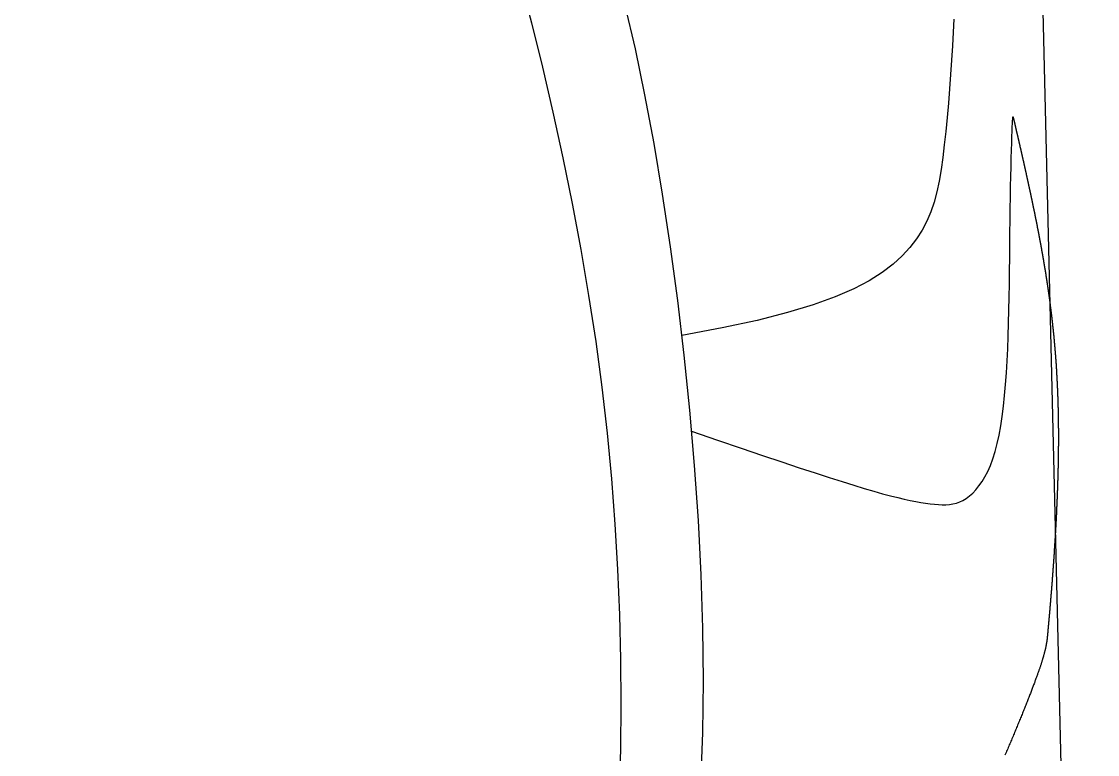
# Model space of a CAD drawing. Header units: feet. Extents: x 0 to 841, y 0 to 594.
# Drawn here: x 646.121 to 646.745, y 136.106 to 136.531 of the extents above; entities that cross this region are included whole.
import ezdxf

# ---------------------------------------------------------------- set-up
doc = ezdxf.new("R2010")
doc.units = ezdxf.units.FT
doc.header["$MEASUREMENT"] = 0
doc.layers.add('LOGO', color=7, linetype='Continuous')

# ---------------------------------------------------------------- blocks, each defined once
blk = doc.blocks.new('YOTA')
h = blk.add_hatch(color=1)
edge = h.paths.add_edge_path()
edge.add_arc((302.8865, 246.9749), 39.995, 0, 360)
edge = h.paths.add_edge_path(flags=16)
edge.add_arc((302.8865, 246.9749), 39.7003, 0, 360)
at = {"color": 2}
blk.add_line((292.6791, 262.9367), (292.7986, 257.9023), dxfattribs=at)
for points in [[(291.7644, 260.8623), (291.7855, 260.7813), (291.8058, 260.6991), (291.8252, 260.616), (291.8436, 260.5321), (291.8608, 260.4477), (291.8767, 260.3629), (291.8912, 260.2779), (291.9042, 260.1929), (291.9155, 260.1081), (291.9252, 260.0235), (291.9332, 259.9392), (291.9397, 259.8551), (291.9447, 259.7714), (291.9482, 259.6881), (291.9502, 259.6052), (291.9508, 259.5227), (291.95, 259.4407), (291.9478, 259.3593)], [(292.0983, 259.3744), (292.102, 259.47), (292.1032, 259.5661), (292.1022, 259.6632), (292.099, 259.7617), (292.0938, 259.8621), (292.0868, 259.9637), (292.078, 260.0658), (292.0676, 260.1676), (292.0557, 260.2685), (292.0424, 260.3677), (292.0278, 260.4646), (292.012, 260.5582), (291.9952, 260.648), (291.9774, 260.7333), (291.9587, 260.8134)], [(292.5657, 260.7882), (292.5644, 260.7638), (292.563, 260.7385), (292.5613, 260.7125), (292.5595, 260.686), (292.5576, 260.6593), (292.5554, 260.6327), (292.5531, 260.6065), (292.5506, 260.5808), (292.5479, 260.5561), (292.545, 260.5324), (292.5419, 260.5101), (292.5383, 260.4891), (292.5341, 260.4692), (292.5291, 260.4503), (292.5231, 260.4323), (292.5158, 260.4151), (292.5071, 260.3984), (292.4967, 260.3823), (292.4844, 260.3665), (292.47, 260.3509), (292.4532, 260.3355), (292.4333, 260.3202), (292.4094, 260.305), (292.3808, 260.29), (292.3466, 260.2751), (292.306, 260.2605), (292.2582, 260.246), (292.2024, 260.2318), (292.1377, 260.2178), (292.0633, 260.2041)], [(292.0813, 260.0273), (292.1291, 260.0108), (292.1726, 259.9959), (292.2121, 259.9825), (292.2478, 259.9704), (292.2801, 259.9596), (292.3092, 259.95), (292.3355, 259.9414), (292.3592, 259.9339), (292.3806, 259.9272), (292.4, 259.9214), (292.4176, 259.9162), (292.4337, 259.9117), (292.4484, 259.9078), (292.4618, 259.9045), (292.4739, 259.9016), (292.4851, 259.8992), (292.4953, 259.8972), (292.5047, 259.8955), (292.5134, 259.8942), (292.5216, 259.8931), (292.5295, 259.8922), (292.5369, 259.8915), (292.544, 259.8912), (292.5509, 259.8913), (292.5575, 259.8918), (292.5639, 259.8928), (292.5701, 259.8944), (292.5763, 259.8966), (292.5823, 259.8994), (292.5883, 259.9031), (292.5943, 259.9075), (292.6003, 259.9127), (292.6062, 259.9188), (292.6119, 259.9259), (292.6175, 259.9339), (292.6229, 259.9429), (292.6281, 259.9529), (292.6329, 259.964), (292.6375, 259.9762), (292.6417, 259.9896), (292.6455, 260.0042), (292.6489, 260.0199), (292.652, 260.0367), (292.6547, 260.0545), (292.6571, 260.0733), (292.6592, 260.093), (292.661, 260.1135), (292.6626, 260.1348), (292.6639, 260.1568), (292.665, 260.1794), (292.6659, 260.2027), (292.6666, 260.2264), (292.6672, 260.2505), (292.6677, 260.2747), (292.668, 260.299), (292.6683, 260.3232), (292.6686, 260.3472), (292.6688, 260.3708), (292.669, 260.3939), (292.6692, 260.4164), (292.6695, 260.4382), (292.6699, 260.459), (292.6703, 260.4789), (292.6706, 260.4977), (292.6711, 260.5152), (292.6715, 260.5314), (292.6719, 260.5462), (292.6723, 260.5595), (292.6727, 260.5711), (292.673, 260.5809), (292.6733, 260.5889), (292.6736, 260.5952), (292.6739, 260.6), (292.6741, 260.6035), (292.6742, 260.6058), (292.6744, 260.6072), (292.6746, 260.6078), (292.6747, 260.6079), (292.6748, 260.6076), (292.6749, 260.6072), (292.6751, 260.6067), (292.6752, 260.6061), (292.6753, 260.6056), (292.6754, 260.6051), (292.6755, 260.6046), (292.6757, 260.6041), (292.6758, 260.6036), (292.6759, 260.6031), (292.676, 260.6026), (292.6761, 260.6021), (292.6763, 260.6016), (292.6764, 260.6011), (292.6765, 260.6006), (292.6766, 260.6), (292.6767, 260.5995), (292.6768, 260.599), (292.677, 260.5985), (292.6771, 260.598), (292.6772, 260.5975), (292.6773, 260.597), (292.6774, 260.5965), (292.6776, 260.596), (292.6777, 260.5955), (292.6778, 260.595), (292.6779, 260.5945), (292.678, 260.594), (292.6781, 260.5935), (292.6783, 260.593), (292.6784, 260.5925), (292.6785, 260.592), (292.6786, 260.5915), (292.6787, 260.591), (292.6789, 260.5904), (292.679, 260.5899), (292.6791, 260.5894), (292.6792, 260.5889), (292.6793, 260.5884), (292.6794, 260.5879), (292.6796, 260.5874), (292.6797, 260.5869), (292.6798, 260.5864), (292.6799, 260.5859), (292.68, 260.5854), (292.6801, 260.5849), (292.6803, 260.5844), (292.6804, 260.5839), (292.6805, 260.5834), (292.6806, 260.5829), (292.6807, 260.5824), (292.6808, 260.5819), (292.6809, 260.5814), (292.6811, 260.5809), (292.6812, 260.5804), (292.6813, 260.5799), (292.6814, 260.5794), (292.6815, 260.5789), (292.6816, 260.5784), (292.6818, 260.5779), (292.6819, 260.5774), (292.682, 260.5769), (292.6821, 260.5765), (292.6822, 260.576), (292.6823, 260.5755), (292.6824, 260.575), (292.6826, 260.5745), (292.6827, 260.574), (292.6828, 260.5735), (292.6829, 260.573), (292.683, 260.5725), (292.6831, 260.572), (292.6833, 260.5715), (292.6834, 260.571), (292.6835, 260.5705), (292.6836, 260.57), (292.6837, 260.5695), (292.6838, 260.569), (292.6839, 260.5685), (292.684, 260.568), (292.6842, 260.5675), (292.6843, 260.5671), (292.6844, 260.5666), (292.6845, 260.5661), (292.6846, 260.5656), (292.6847, 260.5651), (292.6848, 260.5646), (292.685, 260.5641), (292.6851, 260.5636), (292.6852, 260.5631), (292.6853, 260.5626), (292.6854, 260.5621), (292.6855, 260.5616), (292.6856, 260.5612), (292.6857, 260.5607), (292.6859, 260.5602), (292.686, 260.5597), (292.6861, 260.5592), (292.6862, 260.5587), (292.6863, 260.5582), (292.6864, 260.5577), (292.6865, 260.5572), (292.6866, 260.5568), (292.6868, 260.5563), (292.6869, 260.5558), (292.687, 260.5553), (292.6871, 260.5548), (292.6872, 260.5543), (292.6873, 260.5538), (292.6874, 260.5533), (292.6875, 260.5529), (292.6876, 260.5524), (292.6878, 260.5519), (292.6879, 260.5514), (292.688, 260.5509), (292.6881, 260.5504), (292.6882, 260.5499), (292.6883, 260.5495), (292.6884, 260.549), (292.6885, 260.5485), (292.6886, 260.548), (292.6888, 260.5475), (292.6889, 260.547), (292.689, 260.5465), (292.6891, 260.5461), (292.6892, 260.5456), (292.6893, 260.5451), (292.6894, 260.5446), (292.6895, 260.5441), (292.6896, 260.5436), (292.6897, 260.5432), (292.6899, 260.5427), (292.69, 260.5422), (292.6901, 260.5417), (292.6902, 260.5412), (292.6903, 260.5408), (292.6904, 260.5403), (292.6905, 260.5398), (292.6906, 260.5393), (292.6907, 260.5388), (292.6908, 260.5384), (292.691, 260.5379), (292.6911, 260.5374), (292.6912, 260.5369), (292.6913, 260.5364), (292.6914, 260.536), (292.6915, 260.5355), (292.6916, 260.535), (292.6917, 260.5345), (292.6918, 260.534), (292.6919, 260.5336), (292.692, 260.5331), (292.6921, 260.5326), (292.6923, 260.5321), (292.6924, 260.5317), (292.6925, 260.5312), (292.6926, 260.5307), (292.6927, 260.5302), (292.6928, 260.5297), (292.6929, 260.5293), (292.693, 260.5288), (292.6931, 260.5283), (292.6932, 260.5278), (292.6933, 260.5274), (292.6934, 260.5269), (292.6935, 260.5264), (292.6936, 260.5259), (292.6938, 260.5255), (292.6939, 260.525), (292.694, 260.5245), (292.6941, 260.524), (292.6942, 260.5236), (292.6943, 260.5231), (292.6944, 260.5226), (292.6945, 260.5221), (292.6946, 260.5217), (292.6947, 260.5212), (292.6948, 260.5207), (292.6949, 260.5203), (292.695, 260.5198), (292.6951, 260.5193), (292.6952, 260.5188), (292.6953, 260.5184), (292.6955, 260.5179), (292.6956, 260.5174), (292.6957, 260.5169), (292.6958, 260.5165), (292.6959, 260.516), (292.696, 260.5155), (292.6961, 260.5151), (292.6962, 260.5146), (292.6963, 260.5141), (292.6964, 260.5137), (292.6965, 260.5132), (292.6966, 260.5127), (292.6967, 260.5122), (292.6968, 260.5118), (292.6969, 260.5113), (292.697, 260.5108), (292.6971, 260.5104), (292.6972, 260.5099), (292.6973, 260.5094), (292.6974, 260.509), (292.6975, 260.5085), (292.6977, 260.508), (292.6978, 260.5076), (292.6979, 260.5071), (292.698, 260.5066), (292.6981, 260.5062), (292.6982, 260.5057), (292.6983, 260.5052), (292.6984, 260.5048), (292.6985, 260.5043), (292.6986, 260.5038), (292.6987, 260.5034), (292.6988, 260.5029), (292.6989, 260.5024), (292.699, 260.502), (292.6991, 260.5015), (292.6992, 260.501), (292.6993, 260.5006), (292.6994, 260.5001), (292.6995, 260.4996), (292.6996, 260.4992), (292.6997, 260.4987), (292.6998, 260.4982), (292.6999, 260.4978), (292.7, 260.4973), (292.7001, 260.4968), (292.7002, 260.4964), (292.7003, 260.4959), (292.7004, 260.4955), (292.7005, 260.495), (292.7006, 260.4945), (292.7007, 260.4941), (292.7008, 260.4936), (292.7009, 260.4931), (292.701, 260.4927), (292.7011, 260.4922), (292.7012, 260.4918), (292.7013, 260.4913), (292.7014, 260.4908), (292.7015, 260.4904), (292.7016, 260.4899), (292.7017, 260.4895), (292.7018, 260.489), (292.7019, 260.4885), (292.702, 260.4881), (292.7021, 260.4876), (292.7022, 260.4872), (292.7023, 260.4867), (292.7024, 260.4862), (292.7025, 260.4858), (292.7026, 260.4853), (292.7027, 260.4849), (292.7028, 260.4844), (292.7029, 260.4839), (292.703, 260.4835), (292.7031, 260.483), (292.7032, 260.4826), (292.7033, 260.4821), (292.7034, 260.4816), (292.7035, 260.4812), (292.7036, 260.4807), (292.7037, 260.4803), (292.7038, 260.4798), (292.7039, 260.4794), (292.704, 260.4789), (292.7041, 260.4784), (292.7042, 260.478), (292.7043, 260.4775), (292.7044, 260.4771), (292.7045, 260.4766), (292.7046, 260.4762), (292.7047, 260.4757), (292.7048, 260.4753), (292.7049, 260.4748), (292.705, 260.4743), (292.7051, 260.4739), (292.7052, 260.4734), (292.7053, 260.473), (292.7054, 260.4725), (292.7055, 260.4721), (292.7056, 260.4716), (292.7057, 260.4712), (292.7058, 260.4707), (292.7059, 260.4703), (292.706, 260.4698), (292.7061, 260.4693), (292.7062, 260.4689), (292.7063, 260.4684), (292.7064, 260.468), (292.7065, 260.4675), (292.7066, 260.4671), (292.7067, 260.4666), (292.7068, 260.4662), (292.7069, 260.4657), (292.707, 260.4653), (292.7071, 260.4648), (292.7072, 260.4644), (292.7073, 260.4639), (292.7074, 260.4635), (292.7074, 260.463), (292.7075, 260.4626), (292.7076, 260.4621), (292.7077, 260.4617), (292.7078, 260.4612), (292.7079, 260.4608), (292.708, 260.4603), (292.7081, 260.4599), (292.7082, 260.4594), (292.7083, 260.459), (292.7084, 260.4585), (292.7085, 260.4581), (292.7086, 260.4576), (292.7087, 260.4572), (292.7088, 260.4567), (292.7089, 260.4563), (292.709, 260.4558), (292.7091, 260.4554), (292.7092, 260.4549), (292.7093, 260.4545), (292.7094, 260.454), (292.7094, 260.4536), (292.7095, 260.4531), (292.7096, 260.4527), (292.7097, 260.4522), (292.7098, 260.4518), (292.7099, 260.4513), (292.71, 260.4509), (292.7101, 260.4504), (292.7102, 260.45), (292.7103, 260.4495), (292.7104, 260.4491), (292.7105, 260.4486), (292.7106, 260.4482), (292.7107, 260.4478), (292.7108, 260.4473), (292.7109, 260.4469), (292.7109, 260.4464), (292.711, 260.446), (292.7111, 260.4455), (292.7112, 260.4451), (292.7113, 260.4446), (292.7114, 260.4442), (292.7115, 260.4437), (292.7116, 260.4433), (292.7117, 260.4429), (292.7118, 260.4424), (292.7119, 260.442), (292.712, 260.4415), (292.7121, 260.4411), (292.7121, 260.4406), (292.7122, 260.4402), (292.7123, 260.4397), (292.7124, 260.4393), (292.7125, 260.4389), (292.7126, 260.4384), (292.7127, 260.438), (292.7128, 260.4375), (292.7129, 260.4371), (292.713, 260.4366), (292.7131, 260.4362), (292.7131, 260.4358), (292.7132, 260.4353), (292.7133, 260.4349), (292.7134, 260.4344), (292.7135, 260.434), (292.7136, 260.4335), (292.7137, 260.4331), (292.7138, 260.4327), (292.7139, 260.4322), (292.714, 260.4318), (292.7141, 260.4313), (292.7141, 260.4309), (292.7142, 260.4305), (292.7143, 260.43), (292.7144, 260.4296), (292.7145, 260.4291), (292.7146, 260.4287), (292.7147, 260.4282), (292.7148, 260.4278), (292.7149, 260.4274), (292.715, 260.4269), (292.715, 260.4265), (292.7151, 260.426), (292.7152, 260.4256), (292.7153, 260.4252), (292.7154, 260.4247), (292.7155, 260.4243), (292.7156, 260.4239), (292.7157, 260.4234), (292.7158, 260.423), (292.7158, 260.4225), (292.7159, 260.4221), (292.716, 260.4217), (292.7161, 260.4212), (292.7162, 260.4208), (292.7163, 260.4203), (292.7164, 260.4199), (292.7165, 260.4195), (292.7165, 260.419), (292.7166, 260.4186), (292.7167, 260.4182), (292.7168, 260.4177), (292.7169, 260.4173), (292.717, 260.4168), (292.7171, 260.4164), (292.7172, 260.416), (292.7172, 260.4155), (292.7173, 260.4151), (292.7174, 260.4147), (292.7175, 260.4142), (292.7176, 260.4138), (292.7177, 260.4133), (292.7178, 260.4129), (292.7179, 260.4125), (292.7179, 260.412), (292.718, 260.4116), (292.7181, 260.4112), (292.7182, 260.4107), (292.7183, 260.4103), (292.7184, 260.4099), (292.7185, 260.4094), (292.7185, 260.409), (292.7186, 260.4086), (292.7187, 260.4081), (292.7188, 260.4077), (292.7189, 260.4072), (292.719, 260.4068), (292.7191, 260.4064), (292.7191, 260.4059), (292.7192, 260.4055), (292.7193, 260.4051), (292.7194, 260.4046), (292.7195, 260.4042), (292.7196, 260.4038), (292.7196, 260.4033), (292.7197, 260.4029), (292.7198, 260.4025), (292.7199, 260.402), (292.72, 260.4016), (292.7201, 260.4012), (292.7202, 260.4007), (292.7202, 260.4003), (292.7203, 260.3999), (292.7204, 260.3994), (292.7205, 260.399), (292.7206, 260.3986), (292.7207, 260.3981), (292.7207, 260.3977), (292.7208, 260.3973), (292.7209, 260.3968), (292.721, 260.3964), (292.7211, 260.396), (292.7212, 260.3955), (292.7212, 260.3951), (292.7213, 260.3947), (292.7214, 260.3943), (292.7215, 260.3938), (292.7216, 260.3934), (292.7217, 260.393), (292.7217, 260.3925), (292.7218, 260.3921), (292.7219, 260.3917), (292.722, 260.3912), (292.7221, 260.3908), (292.7221, 260.3904), (292.7222, 260.3899), (292.7223, 260.3895), (292.7224, 260.3891), (292.7225, 260.3887), (292.7226, 260.3882), (292.7226, 260.3878), (292.7227, 260.3874), (292.7228, 260.3869), (292.7229, 260.3865), (292.723, 260.3861), (292.723, 260.3856), (292.7231, 260.3852), (292.7232, 260.3848), (292.7233, 260.3844), (292.7234, 260.3839), (292.7235, 260.3835), (292.7235, 260.3831), (292.7236, 260.3826), (292.7237, 260.3822), (292.7238, 260.3818), (292.7239, 260.3814), (292.7239, 260.3809), (292.724, 260.3805), (292.7241, 260.3801), (292.7242, 260.3796), (292.7243, 260.3792), (292.7243, 260.3788), (292.7244, 260.3784), (292.7245, 260.3779), (292.7246, 260.3775), (292.7247, 260.3771), (292.7247, 260.3766), (292.7248, 260.3762), (292.7249, 260.3758), (292.725, 260.3754), (292.725, 260.3749), (292.7251, 260.3745), (292.7252, 260.3741), (292.7253, 260.3736), (292.7254, 260.3732), (292.7254, 260.3728), (292.7255, 260.3724), (292.7256, 260.3719), (292.7257, 260.3715), (292.7258, 260.3711), (292.7258, 260.3707), (292.7259, 260.3702), (292.726, 260.3698), (292.7261, 260.3694), (292.7261, 260.369), (292.7262, 260.3685), (292.7263, 260.3681), (292.7264, 260.3677), (292.7265, 260.3673), (292.7265, 260.3668), (292.7266, 260.3664), (292.7267, 260.366), (292.7268, 260.3655), (292.7268, 260.3651), (292.7269, 260.3647), (292.727, 260.3643), (292.7271, 260.3638), (292.7271, 260.3634), (292.7272, 260.363), (292.7273, 260.3626), (292.7274, 260.3621), (292.7275, 260.3617), (292.7275, 260.3613), (292.7276, 260.3609), (292.7277, 260.3604), (292.7278, 260.36), (292.7278, 260.3596), (292.7279, 260.3592), (292.728, 260.3587), (292.7281, 260.3583), (292.7281, 260.3579), (292.7282, 260.3575), (292.7283, 260.3571), (292.7284, 260.3566), (292.7284, 260.3562), (292.7285, 260.3558), (292.7286, 260.3554), (292.7287, 260.3549), (292.7287, 260.3545), (292.7288, 260.3541), (292.7289, 260.3537), (292.729, 260.3532), (292.729, 260.3528), (292.7291, 260.3524), (292.7292, 260.352), (292.7293, 260.3515), (292.7293, 260.3511), (292.7294, 260.3507), (292.7295, 260.3503), (292.7296, 260.3499), (292.7296, 260.3494), (292.7297, 260.349), (292.7298, 260.3486), (292.7298, 260.3482), (292.7299, 260.3477), (292.73, 260.3473), (292.7301, 260.3469), (292.7301, 260.3465), (292.7302, 260.346), (292.7303, 260.3456), (292.7304, 260.3452), (292.7304, 260.3448), (292.7305, 260.3444), (292.7306, 260.3439), (292.7307, 260.3435), (292.7307, 260.3431), (292.7308, 260.3427), (292.7309, 260.3423), (292.7309, 260.3418), (292.731, 260.3414), (292.7311, 260.341), (292.7312, 260.3406), (292.7312, 260.3401), (292.7313, 260.3397), (292.7314, 260.3393), (292.7314, 260.3389), (292.7315, 260.3385), (292.7316, 260.338), (292.7317, 260.3376), (292.7317, 260.3372), (292.7318, 260.3368), (292.7319, 260.3364), (292.7319, 260.3359), (292.732, 260.3355), (292.7321, 260.3351), (292.7322, 260.3347), (292.7322, 260.3342), (292.7323, 260.3338), (292.7324, 260.3334), (292.7324, 260.333), (292.7325, 260.3326), (292.7326, 260.3321), (292.7326, 260.3317), (292.7327, 260.3313), (292.7328, 260.3309), (292.7329, 260.3305), (292.7329, 260.33), (292.733, 260.3296), (292.7331, 260.3292), (292.7331, 260.3288), (292.7332, 260.3284), (292.7333, 260.3279), (292.7333, 260.3275), (292.7334, 260.3271), (292.7335, 260.3267), (292.7335, 260.3263), (292.7336, 260.3258), (292.7337, 260.3254), (292.7338, 260.325), (292.7338, 260.3246), (292.7339, 260.3242), (292.734, 260.3237), (292.734, 260.3233), (292.7341, 260.3229), (292.7342, 260.3225), (292.7342, 260.3221), (292.7343, 260.3217), (292.7344, 260.3212), (292.7344, 260.3208), (292.7345, 260.3204), (292.7346, 260.32), (292.7346, 260.3196), (292.7347, 260.3191), (292.7348, 260.3187), (292.7348, 260.3183), (292.7349, 260.3179), (292.735, 260.3175), (292.735, 260.317), (292.7351, 260.3166), (292.7352, 260.3162), (292.7352, 260.3158), (292.7353, 260.3154), (292.7354, 260.315), (292.7354, 260.3145), (292.7355, 260.3141), (292.7356, 260.3137), (292.7356, 260.3133), (292.7357, 260.3129), (292.7358, 260.3124), (292.7358, 260.312), (292.7359, 260.3116), (292.736, 260.3112), (292.736, 260.3108), (292.7361, 260.3103), (292.7362, 260.3099), (292.7362, 260.3095), (292.7363, 260.3091), (292.7364, 260.3087), (292.7364, 260.3083), (292.7365, 260.3078), (292.7365, 260.3074), (292.7366, 260.307), (292.7367, 260.3066), (292.7367, 260.3062), (292.7368, 260.3058), (292.7369, 260.3053), (292.7369, 260.3049), (292.737, 260.3045), (292.7371, 260.3041), (292.7371, 260.3037), (292.7372, 260.3032), (292.7373, 260.3028), (292.7373, 260.3024), (292.7374, 260.302), (292.7374, 260.3016), (292.7375, 260.3012), (292.7376, 260.3007), (292.7376, 260.3003), (292.7377, 260.2999), (292.7378, 260.2995), (292.7378, 260.2991), (292.7379, 260.2987), (292.738, 260.2982), (292.738, 260.2978), (292.7381, 260.2974), (292.7381, 260.297), (292.7382, 260.2966), (292.7383, 260.2962), (292.7383, 260.2957), (292.7384, 260.2953), (292.7384, 260.2949), (292.7385, 260.2945), (292.7386, 260.2941), (292.7386, 260.2936), (292.7387, 260.2932), (292.7388, 260.2928), (292.7388, 260.2924), (292.7389, 260.292), (292.7389, 260.2916), (292.739, 260.2911), (292.7391, 260.2907), (292.7391, 260.2903), (292.7392, 260.2899), (292.7392, 260.2895), (292.7393, 260.2891), (292.7394, 260.2886), (292.7394, 260.2882), (292.7395, 260.2878), (292.7395, 260.2874), (292.7396, 260.287), (292.7397, 260.2866), (292.7397, 260.2861), (292.7398, 260.2857), (292.7398, 260.2853), (292.7399, 260.2849), (292.74, 260.2845), (292.74, 260.2841), (292.7401, 260.2836), (292.7401, 260.2832), (292.7402, 260.2828), (292.7403, 260.2824), (292.7403, 260.282), (292.7404, 260.2816), (292.7404, 260.2811), (292.7405, 260.2807), (292.7406, 260.2803), (292.7406, 260.2799), (292.7407, 260.2795), (292.7407, 260.2791), (292.7408, 260.2787), (292.7409, 260.2782), (292.7409, 260.2778), (292.741, 260.2774), (292.741, 260.277), (292.7411, 260.2766), (292.7411, 260.2762), (292.7412, 260.2757), (292.7413, 260.2753), (292.7413, 260.2749), (292.7414, 260.2745), (292.7414, 260.2741), (292.7415, 260.2737), (292.7415, 260.2732), (292.7416, 260.2728), (292.7417, 260.2724), (292.7417, 260.272), (292.7418, 260.2716), (292.7418, 260.2712), (292.7419, 260.2707), (292.7419, 260.2703), (292.742, 260.2699), (292.7421, 260.2695), (292.7421, 260.2691), (292.7422, 260.2687), (292.7422, 260.2682), (292.7423, 260.2678), (292.7423, 260.2674), (292.7424, 260.267), (292.7424, 260.2666), (292.7425, 260.2662), (292.7426, 260.2657), (292.7426, 260.2653), (292.7427, 260.2649), (292.7427, 260.2645), (292.7428, 260.2641), (292.7428, 260.2637), (292.7429, 260.2632), (292.7429, 260.2628), (292.743, 260.2624), (292.7431, 260.262), (292.7431, 260.2616), (292.7432, 260.2612), (292.7432, 260.2608), (292.7433, 260.2603), (292.7433, 260.2599), (292.7434, 260.2595), (292.7434, 260.2591), (292.7435, 260.2587), (292.7435, 260.2583), (292.7436, 260.2578), (292.7436, 260.2574), (292.7437, 260.257), (292.7438, 260.2566), (292.7438, 260.2562), (292.7439, 260.2558), (292.7439, 260.2553), (292.744, 260.2549), (292.744, 260.2545), (292.7441, 260.2541), (292.7441, 260.2537), (292.7442, 260.2533), (292.7442, 260.2528), (292.7443, 260.2524), (292.7443, 260.252), (292.7444, 260.2516), (292.7444, 260.2512), (292.7445, 260.2508), (292.7445, 260.2503), (292.7446, 260.2499), (292.7446, 260.2495), (292.7447, 260.2491), (292.7448, 260.2487), (292.7448, 260.2483), (292.7449, 260.2478), (292.7449, 260.2474), (292.745, 260.247), (292.745, 260.2466), (292.7451, 260.2462), (292.7451, 260.2458), (292.7452, 260.2453), (292.7452, 260.2449), (292.7453, 260.2445), (292.7453, 260.2441), (292.7454, 260.2437), (292.7454, 260.2433), (292.7455, 260.2428), (292.7455, 260.2424), (292.7456, 260.242), (292.7456, 260.2416), (292.7457, 260.2412), (292.7457, 260.2408), (292.7458, 260.2403), (292.7458, 260.2399), (292.7459, 260.2395), (292.7459, 260.2391), (292.746, 260.2387), (292.746, 260.2383), (292.7461, 260.2378), (292.7461, 260.2374), (292.7462, 260.237), (292.7462, 260.2366), (292.7463, 260.2362), (292.7463, 260.2358), (292.7464, 260.2353), (292.7464, 260.2349), (292.7465, 260.2345), (292.7465, 260.2341), (292.7465, 260.2337), (292.7466, 260.2333), (292.7466, 260.2328), (292.7467, 260.2324), (292.7467, 260.232), (292.7468, 260.2316), (292.7468, 260.2312), (292.7469, 260.2308), (292.7469, 260.2303), (292.747, 260.2299), (292.747, 260.2295), (292.7471, 260.2291), (292.7471, 260.2287), (292.7472, 260.2282), (292.7472, 260.2278), (292.7473, 260.2274), (292.7473, 260.227), (292.7474, 260.2266), (292.7474, 260.2262), (292.7474, 260.2257), (292.7475, 260.2253), (292.7475, 260.2249), (292.7476, 260.2245), (292.7476, 260.2241), (292.7477, 260.2237), (292.7477, 260.2232), (292.7478, 260.2228), (292.7478, 260.2224), (292.7479, 260.222), (292.7479, 260.2216), (292.7479, 260.2211), (292.748, 260.2207), (292.748, 260.2203), (292.7481, 260.2199), (292.7481, 260.2195), (292.7482, 260.2191), (292.7482, 260.2186), (292.7483, 260.2182), (292.7483, 260.2178), (292.7484, 260.2174), (292.7484, 260.217), (292.7484, 260.2165), (292.7485, 260.2161), (292.7485, 260.2157), (292.7486, 260.2153), (292.7486, 260.2149), (292.7487, 260.2145), (292.7487, 260.214), (292.7487, 260.2136), (292.7488, 260.2132), (292.7488, 260.2128), (292.7489, 260.2124), (292.7489, 260.2119), (292.749, 260.2115), (292.749, 260.2111), (292.7491, 260.2107), (292.7491, 260.2103), (292.7491, 260.2098), (292.7492, 260.2094), (292.7492, 260.209), (292.7493, 260.2086), (292.7493, 260.2082), (292.7493, 260.2077), (292.7494, 260.2073), (292.7494, 260.2069), (292.7495, 260.2065), (292.7495, 260.2061), (292.7496, 260.2056), (292.7496, 260.2052), (292.7496, 260.2048), (292.7497, 260.2044), (292.7497, 260.204), (292.7498, 260.2036), (292.7498, 260.2031), (292.7498, 260.2027), (292.7499, 260.2023), (292.7499, 260.2019), (292.75, 260.2015), (292.75, 260.201), (292.7501, 260.2006), (292.7501, 260.2002), (292.7501, 260.1998), (292.7502, 260.1993), (292.7502, 260.1989), (292.7503, 260.1985), (292.7503, 260.1981), (292.7503, 260.1977), (292.7504, 260.1972), (292.7504, 260.1968), (292.7505, 260.1964), (292.7505, 260.196), (292.7505, 260.1956), (292.7506, 260.1951), (292.7506, 260.1947), (292.7506, 260.1943), (292.7507, 260.1939), (292.7507, 260.1935), (292.7508, 260.193), (292.7508, 260.1926), (292.7508, 260.1922), (292.7509, 260.1918), (292.7509, 260.1914), (292.751, 260.1909), (292.751, 260.1905), (292.751, 260.1901), (292.7511, 260.1897), (292.7511, 260.1892), (292.7511, 260.1888), (292.7512, 260.1884), (292.7512, 260.188), (292.7513, 260.1876), (292.7513, 260.1871), (292.7513, 260.1867), (292.7514, 260.1863), (292.7514, 260.1859), (292.7514, 260.1854), (292.7515, 260.185), (292.7515, 260.1846), (292.7516, 260.1842), (292.7516, 260.1838), (292.7516, 260.1833), (292.7517, 260.1829), (292.7517, 260.1825), (292.7517, 260.1821), (292.7518, 260.1816), (292.7518, 260.1812), (292.7518, 260.1808), (292.7519, 260.1804), (292.7519, 260.18), (292.752, 260.1795), (292.752, 260.1791), (292.752, 260.1787), (292.7521, 260.1783), (292.7521, 260.1778), (292.7521, 260.1774), (292.7522, 260.177), (292.7522, 260.1766), (292.7522, 260.1761), (292.7523, 260.1757), (292.7523, 260.1753), (292.7523, 260.1749), (292.7524, 260.1744), (292.7524, 260.174), (292.7524, 260.1736), (292.7525, 260.1732), (292.7525, 260.1727), (292.7525, 260.1723), (292.7526, 260.1719), (292.7526, 260.1715), (292.7526, 260.1711), (292.7527, 260.1706), (292.7527, 260.1702), (292.7527, 260.1698), (292.7528, 260.1694), (292.7528, 260.1689), (292.7528, 260.1685), (292.7529, 260.1681), (292.7529, 260.1677), (292.7529, 260.1672), (292.753, 260.1668), (292.753, 260.1664), (292.753, 260.166), (292.7531, 260.1655), (292.7531, 260.1651), (292.7531, 260.1647), (292.7532, 260.1642), (292.7532, 260.1638), (292.7532, 260.1634), (292.7533, 260.163), (292.7533, 260.1625), (292.7533, 260.1621), (292.7534, 260.1617), (292.7534, 260.1613), (292.7534, 260.1608), (292.7535, 260.1604), (292.7535, 260.16), (292.7535, 260.1596), (292.7535, 260.1591), (292.7536, 260.1587), (292.7536, 260.1583), (292.7536, 260.1579), (292.7537, 260.1574), (292.7537, 260.157), (292.7537, 260.1566), (292.7538, 260.1561), (292.7538, 260.1557), (292.7538, 260.1553), (292.7539, 260.1549), (292.7539, 260.1544), (292.7539, 260.154), (292.7539, 260.1536), (292.754, 260.1532), (292.754, 260.1527), (292.754, 260.1523), (292.7541, 260.1519), (292.7541, 260.1514), (292.7541, 260.151), (292.7541, 260.1506), (292.7542, 260.1502), (292.7542, 260.1497), (292.7542, 260.1493), (292.7543, 260.1489), (292.7543, 260.1484), (292.7543, 260.148), (292.7543, 260.1476), (292.7544, 260.1472), (292.7544, 260.1467), (292.7544, 260.1463), (292.7545, 260.1459), (292.7545, 260.1454), (292.7545, 260.145), (292.7545, 260.1446), (292.7546, 260.1441), (292.7546, 260.1437), (292.7546, 260.1433), (292.7546, 260.1429), (292.7547, 260.1424), (292.7547, 260.142), (292.7547, 260.1416), (292.7548, 260.1411), (292.7548, 260.1407), (292.7548, 260.1403), (292.7548, 260.1398), (292.7549, 260.1394), (292.7549, 260.139), (292.7549, 260.1385), (292.7549, 260.1381), (292.755, 260.1377), (292.755, 260.1373), (292.755, 260.1368), (292.755, 260.1364), (292.7551, 260.136), (292.7551, 260.1355), (292.7551, 260.1351), (292.7551, 260.1347), (292.7552, 260.1342), (292.7552, 260.1338), (292.7552, 260.1334), (292.7552, 260.1329), (292.7553, 260.1325), (292.7553, 260.1321), (292.7553, 260.1316), (292.7553, 260.1312), (292.7554, 260.1308), (292.7554, 260.1303), (292.7554, 260.1299), (292.7554, 260.1295), (292.7555, 260.129), (292.7555, 260.1286), (292.7555, 260.1282), (292.7555, 260.1277), (292.7556, 260.1273), (292.7556, 260.1269), (292.7556, 260.1264), (292.7556, 260.126), (292.7556, 260.1256), (292.7557, 260.1251), (292.7557, 260.1247), (292.7557, 260.1243), (292.7557, 260.1238), (292.7558, 260.1234), (292.7558, 260.123), (292.7558, 260.1225), (292.7558, 260.1221), (292.7559, 260.1217), (292.7559, 260.1212), (292.7559, 260.1208), (292.7559, 260.1204), (292.7559, 260.1199), (292.756, 260.1195), (292.756, 260.1191), (292.756, 260.1186), (292.756, 260.1182), (292.756, 260.1178), (292.7561, 260.1173), (292.7561, 260.1169), (292.7561, 260.1164), (292.7561, 260.116), (292.7562, 260.1156), (292.7562, 260.1151), (292.7562, 260.1147), (292.7562, 260.1143), (292.7562, 260.1138), (292.7563, 260.1134), (292.7563, 260.113), (292.7563, 260.1125), (292.7563, 260.1121), (292.7563, 260.1116), (292.7564, 260.1112), (292.7564, 260.1108), (292.7564, 260.1103), (292.7564, 260.1099), (292.7564, 260.1095), (292.7565, 260.109), (292.7565, 260.1086), (292.7565, 260.1081), (292.7565, 260.1077), (292.7565, 260.1073), (292.7565, 260.1068), (292.7566, 260.1064), (292.7566, 260.106), (292.7566, 260.1055), (292.7566, 260.1051), (292.7566, 260.1046), (292.7567, 260.1042), (292.7567, 260.1038), (292.7567, 260.1033), (292.7567, 260.1029), (292.7567, 260.1024), (292.7567, 260.102), (292.7568, 260.1016), (292.7568, 260.1011), (292.7568, 260.1007), (292.7568, 260.1002), (292.7568, 260.0998), (292.7569, 260.0994), (292.7569, 260.0989), (292.7569, 260.0985), (292.7569, 260.098), (292.7569, 260.0976), (292.7569, 260.0972), (292.757, 260.0967), (292.757, 260.0963), (292.757, 260.0958), (292.757, 260.0954), (292.757, 260.095), (292.757, 260.0945), (292.757, 260.0941), (292.7571, 260.0936), (292.7571, 260.0932), (292.7571, 260.0928), (292.7571, 260.0923), (292.7571, 260.0919), (292.7571, 260.0914), (292.7572, 260.091), (292.7572, 260.0905), (292.7572, 260.0901), (292.7572, 260.0897), (292.7572, 260.0892), (292.7572, 260.0888), (292.7572, 260.0883), (292.7573, 260.0879), (292.7573, 260.0874), (292.7573, 260.087), (292.7573, 260.0866), (292.7573, 260.0861), (292.7573, 260.0857), (292.7573, 260.0852), (292.7574, 260.0848), (292.7574, 260.0843), (292.7574, 260.0839), (292.7574, 260.0835), (292.7574, 260.083), (292.7574, 260.0826), (292.7574, 260.0821), (292.7575, 260.0817), (292.7575, 260.0812), (292.7575, 260.0808), (292.7575, 260.0804), (292.7575, 260.0799), (292.7575, 260.0795), (292.7575, 260.079), (292.7575, 260.0786), (292.7576, 260.0781), (292.7576, 260.0777), (292.7576, 260.0772), (292.7576, 260.0768), (292.7576, 260.0763), (292.7576, 260.0759), (292.7576, 260.0755), (292.7576, 260.075), (292.7577, 260.0746), (292.7577, 260.0741), (292.7577, 260.0737), (292.7577, 260.0732), (292.7577, 260.0728), (292.7577, 260.0723), (292.7577, 260.0719), (292.7577, 260.0714), (292.7578, 260.071), (292.7578, 260.0705), (292.7578, 260.0701), (292.7578, 260.0697), (292.7578, 260.0692), (292.7578, 260.0688), (292.7578, 260.0683), (292.7578, 260.0679), (292.7578, 260.0674), (292.7578, 260.067), (292.7579, 260.0665), (292.7579, 260.0661), (292.7579, 260.0656), (292.7579, 260.0652), (292.7579, 260.0647), (292.7579, 260.0643), (292.7579, 260.0638), (292.7579, 260.0634), (292.7579, 260.0629), (292.7579, 260.0625), (292.758, 260.062), (292.758, 260.0616), (292.758, 260.0611), (292.758, 260.0607), (292.758, 260.0602), (292.758, 260.0598), (292.758, 260.0593), (292.758, 260.0589), (292.758, 260.0584), (292.758, 260.058), (292.758, 260.0575), (292.758, 260.0571), (292.7581, 260.0566), (292.7581, 260.0562), (292.7581, 260.0557), (292.7581, 260.0553), (292.7581, 260.0548), (292.7581, 260.0544), (292.7581, 260.0539), (292.7581, 260.0535), (292.7581, 260.053), (292.7581, 260.0526), (292.7581, 260.0521), (292.7581, 260.0517), (292.7581, 260.0512), (292.7582, 260.0508), (292.7582, 260.0503), (292.7582, 260.0499), (292.7582, 260.0494), (292.7582, 260.049), (292.7582, 260.0485), (292.7582, 260.0481), (292.7582, 260.0476), (292.7582, 260.0472), (292.7582, 260.0467), (292.7582, 260.0463), (292.7582, 260.0458), (292.7582, 260.0454), (292.7582, 260.0449), (292.7582, 260.0445), (292.7582, 260.044), (292.7582, 260.0436), (292.7583, 260.0431), (292.7583, 260.0426), (292.7583, 260.0422), (292.7583, 260.0417), (292.7583, 260.0413), (292.7583, 260.0408), (292.7583, 260.0404), (292.7583, 260.0399), (292.7583, 260.0395), (292.7583, 260.039), (292.7583, 260.0386), (292.7583, 260.0381), (292.7583, 260.0377), (292.7583, 260.0372), (292.7583, 260.0367), (292.7583, 260.0363), (292.7583, 260.0358), (292.7583, 260.0354), (292.7583, 260.0349), (292.7583, 260.0345), (292.7583, 260.034), (292.7583, 260.0336), (292.7583, 260.0331), (292.7584, 260.0327), (292.7584, 260.0322), (292.7584, 260.0317), (292.7584, 260.0313), (292.7584, 260.0308), (292.7584, 260.0304), (292.7584, 260.0299), (292.7584, 260.0295), (292.7584, 260.029), (292.7584, 260.0285), (292.7584, 260.0281), (292.7584, 260.0276), (292.7584, 260.0272), (292.7584, 260.0267), (292.7584, 260.0263), (292.7584, 260.0258), (292.7584, 260.0253), (292.7584, 260.0249), (292.7584, 260.0244), (292.7584, 260.024), (292.7584, 260.0235), (292.7584, 260.0231), (292.7584, 260.0226), (292.7584, 260.0221), (292.7584, 260.0217), (292.7584, 260.0212), (292.7584, 260.0208), (292.7584, 260.0203), (292.7584, 260.0199), (292.7584, 260.0194), (292.7584, 260.0189), (292.7584, 260.0185), (292.7584, 260.018), (292.7584, 260.0176), (292.7584, 260.0171), (292.7584, 260.0166), (292.7584, 260.0162), (292.7584, 260.0157), (292.7584, 260.0153), (292.7584, 260.0148), (292.7584, 260.0143), (292.7584, 260.0139), (292.7584, 260.0134), (292.7584, 260.013), (292.7584, 260.0125), (292.7584, 260.012), (292.7584, 260.0116), (292.7584, 260.0111), (292.7584, 260.0107), (292.7584, 260.0102), (292.7584, 260.0097), (292.7584, 260.0093), (292.7584, 260.0088), (292.7584, 260.0084), (292.7584, 260.0079), (292.7584, 260.0074), (292.7584, 260.007), (292.7584, 260.0065), (292.7584, 260.006), (292.7584, 260.0056), (292.7584, 260.0051), (292.7584, 260.0047), (292.7584, 260.0042), (292.7584, 260.0037), (292.7584, 260.0033), (292.7584, 260.0028), (292.7584, 260.0023), (292.7584, 260.0019), (292.7584, 260.0014), (292.7584, 260.001), (292.7584, 260.0005), (292.7584, 260), (292.7584, 259.9996), (292.7583, 259.9991), (292.7583, 259.9986), (292.7583, 259.9982), (292.7583, 259.9977), (292.7583, 259.9972), (292.7583, 259.9968), (292.7583, 259.9963), (292.7583, 259.9959), (292.7583, 259.9954), (292.7583, 259.9949), (292.7583, 259.9945), (292.7583, 259.994), (292.7583, 259.9935), (292.7583, 259.9931), (292.7583, 259.9926), (292.7583, 259.9921), (292.7583, 259.9917), (292.7583, 259.9912), (292.7583, 259.9907), (292.7583, 259.9903), (292.7583, 259.9898), (292.7583, 259.9893), (292.7583, 259.9889), (292.7583, 259.9884), (292.7582, 259.9879), (292.7582, 259.9875), (292.7582, 259.987), (292.7582, 259.9865), (292.7582, 259.9861), (292.7582, 259.9856), (292.7582, 259.9851), (292.7582, 259.9847), (292.7582, 259.9842), (292.7582, 259.9837), (292.7582, 259.9833), (292.7582, 259.9828), (292.7582, 259.9823), (292.7582, 259.9819), (292.7582, 259.9814), (292.7582, 259.9809), (292.7582, 259.9805), (292.7581, 259.98), (292.7581, 259.9795), (292.7581, 259.9791), (292.7581, 259.9786), (292.7581, 259.9781), (292.7581, 259.9777), (292.7581, 259.9772), (292.7581, 259.9767), (292.7581, 259.9763), (292.7581, 259.9758), (292.7581, 259.9753), (292.7581, 259.9748), (292.7581, 259.9744), (292.758, 259.9739), (292.758, 259.9734), (292.758, 259.973), (292.758, 259.9725), (292.758, 259.972), (292.758, 259.9716), (292.758, 259.9711), (292.758, 259.9706), (292.758, 259.9702), (292.758, 259.9697), (292.758, 259.9692), (292.758, 259.9687), (292.758, 259.9683), (292.7579, 259.9678), (292.7579, 259.9673), (292.7579, 259.9669), (292.7579, 259.9664), (292.7579, 259.9659), (292.7579, 259.9654), (292.7579, 259.965), (292.7579, 259.9645), (292.7579, 259.964), (292.7579, 259.9636), (292.7578, 259.9631), (292.7578, 259.9626), (292.7578, 259.9621), (292.7578, 259.9617), (292.7578, 259.9612), (292.7578, 259.9607), (292.7578, 259.9602), (292.7578, 259.9598), (292.7578, 259.9593), (292.7578, 259.9588), (292.7577, 259.9584), (292.7577, 259.9579), (292.7577, 259.9574), (292.7577, 259.9569), (292.7577, 259.9565), (292.7577, 259.956), (292.7577, 259.9555), (292.7577, 259.955), (292.7577, 259.9546), (292.7576, 259.9541), (292.7576, 259.9536), (292.7576, 259.9531), (292.7576, 259.9527), (292.7576, 259.9522), (292.7576, 259.9517), (292.7576, 259.9512), (292.7576, 259.9508), (292.7576, 259.9503), (292.7575, 259.9498), (292.7575, 259.9493), (292.7575, 259.9489), (292.7575, 259.9484), (292.7575, 259.9479), (292.7575, 259.9474), (292.7575, 259.947), (292.7575, 259.9465), (292.7574, 259.946), (292.7574, 259.9455), (292.7574, 259.9451), (292.7574, 259.9446), (292.7574, 259.9441), (292.7574, 259.9436), (292.7574, 259.9432), (292.7574, 259.9427), (292.7573, 259.9422), (292.7573, 259.9417), (292.7573, 259.9413), (292.7573, 259.9408), (292.7573, 259.9403), (292.7573, 259.9398), (292.7573, 259.9393), (292.7572, 259.9389), (292.7572, 259.9384), (292.7572, 259.9379), (292.7572, 259.9374), (292.7572, 259.937), (292.7572, 259.9365), (292.7572, 259.936), (292.7571, 259.9355), (292.7571, 259.935), (292.7571, 259.9346), (292.7571, 259.9341), (292.7571, 259.9336), (292.7571, 259.9331), (292.7571, 259.9326), (292.757, 259.9322), (292.757, 259.9317), (292.757, 259.9312), (292.757, 259.9307), (292.757, 259.9302), (292.757, 259.9298), (292.757, 259.9293), (292.7569, 259.9288), (292.7569, 259.9283), (292.7569, 259.9278), (292.7569, 259.9274), (292.7569, 259.9269), (292.7569, 259.9264), (292.7568, 259.9259), (292.7568, 259.9254), (292.7568, 259.925), (292.7568, 259.9245), (292.7568, 259.924), (292.7568, 259.9235), (292.7567, 259.923), (292.7567, 259.9226), (292.7567, 259.9221), (292.7567, 259.9216), (292.7567, 259.9211), (292.7567, 259.9206), (292.7566, 259.9201), (292.7566, 259.9197), (292.7566, 259.9192), (292.7566, 259.9187), (292.7566, 259.9182), (292.7566, 259.9177), (292.7565, 259.9173), (292.7565, 259.9168), (292.7565, 259.9163), (292.7565, 259.9158), (292.7565, 259.9153), (292.7565, 259.9148), (292.7564, 259.9144), (292.7564, 259.9139), (292.7564, 259.9134), (292.7564, 259.9129), (292.7564, 259.9124), (292.7564, 259.9119), (292.7563, 259.9114), (292.7563, 259.911), (292.7563, 259.9105), (292.7563, 259.91), (292.7563, 259.9095), (292.7562, 259.909), (292.7562, 259.9085), (292.7562, 259.9081), (292.7562, 259.9076), (292.7562, 259.9071), (292.7561, 259.9066), (292.7561, 259.9061), (292.7561, 259.9056), (292.7561, 259.9051), (292.7561, 259.9047), (292.756, 259.9042), (292.756, 259.9037), (292.756, 259.9032), (292.756, 259.9027), (292.756, 259.9022), (292.756, 259.9017), (292.7559, 259.9013), (292.7559, 259.9008), (292.7559, 259.9003), (292.7559, 259.8998), (292.7559, 259.8993), (292.7558, 259.8988), (292.7558, 259.8983), (292.7558, 259.8978), (292.7558, 259.8974), (292.7557, 259.8969), (292.7557, 259.8964), (292.7557, 259.8959), (292.7557, 259.8954), (292.7557, 259.8949), (292.7556, 259.8944), (292.7556, 259.8939), (292.7556, 259.8935), (292.7556, 259.893), (292.7556, 259.8925), (292.7555, 259.892), (292.7555, 259.8915), (292.7555, 259.891), (292.7555, 259.8905), (292.7555, 259.89), (292.7554, 259.8895), (292.7554, 259.8891), (292.7554, 259.8886), (292.7554, 259.8881), (292.7553, 259.8876), (292.7553, 259.8871), (292.7553, 259.8866), (292.7553, 259.8861), (292.7553, 259.8856), (292.7552, 259.8851), (292.7552, 259.8846), (292.7552, 259.8842), (292.7552, 259.8837), (292.7551, 259.8832), (292.7551, 259.8827), (292.7551, 259.8822), (292.7551, 259.8817), (292.7551, 259.8812), (292.755, 259.8807), (292.755, 259.8802), (292.755, 259.8797), (292.755, 259.8792), (292.7549, 259.8788), (292.7549, 259.8783), (292.7549, 259.8778), (292.7549, 259.8773), (292.7548, 259.8768), (292.7548, 259.8763), (292.7548, 259.8758), (292.7548, 259.8753), (292.7547, 259.8748), (292.7547, 259.8743), (292.7547, 259.8738), (292.7547, 259.8733), (292.7547, 259.8728), (292.7546, 259.8723), (292.7546, 259.8719), (292.7546, 259.8714), (292.7546, 259.8709), (292.7545, 259.8704), (292.7545, 259.8699), (292.7545, 259.8694), (292.7545, 259.8689), (292.7544, 259.8684), (292.7544, 259.8679), (292.7544, 259.8674), (292.7544, 259.8669), (292.7543, 259.8664), (292.7543, 259.8659), (292.7543, 259.8654), (292.7543, 259.8649), (292.7542, 259.8644), (292.7542, 259.8639), (292.7542, 259.8634), (292.7542, 259.863), (292.7541, 259.8625), (292.7541, 259.862), (292.7541, 259.8615), (292.7541, 259.861), (292.754, 259.8605), (292.754, 259.86), (292.754, 259.8595), (292.7539, 259.859), (292.7539, 259.8585), (292.7539, 259.858), (292.7539, 259.8575), (292.7538, 259.857), (292.7538, 259.8565), (292.7538, 259.856), (292.7538, 259.8555), (292.7537, 259.855), (292.7537, 259.8545), (292.7537, 259.854), (292.7537, 259.8535), (292.7536, 259.853), (292.7536, 259.8525), (292.7536, 259.852), (292.7535, 259.8515), (292.7535, 259.851), (292.7535, 259.8505), (292.7535, 259.85), (292.7534, 259.8495), (292.7534, 259.849), (292.7534, 259.8485), (292.7534, 259.848), (292.7533, 259.8475), (292.7533, 259.847), (292.7533, 259.8465), (292.7532, 259.846), (292.7532, 259.8455), (292.7532, 259.845), (292.7532, 259.8445), (292.7531, 259.844), (292.7531, 259.8435), (292.7531, 259.843), (292.753, 259.8425), (292.753, 259.842), (292.753, 259.8415), (292.753, 259.841), (292.7529, 259.8405), (292.7529, 259.84), (292.7529, 259.8395), (292.7528, 259.839), (292.7528, 259.8385), (292.7528, 259.838), (292.7528, 259.8375), (292.7527, 259.837), (292.7527, 259.8365), (292.7527, 259.836), (292.7526, 259.8355), (292.7526, 259.835), (292.7526, 259.8345), (292.7526, 259.834), (292.7525, 259.8335), (292.7525, 259.833), (292.7525, 259.8325), (292.7524, 259.832), (292.7524, 259.8315), (292.7524, 259.831), (292.7523, 259.8305), (292.7523, 259.83), (292.7523, 259.8295), (292.7523, 259.829), (292.7522, 259.8285), (292.7522, 259.828), (292.7522, 259.8275), (292.7521, 259.827), (292.7521, 259.8265), (292.7521, 259.826), (292.752, 259.8255), (292.752, 259.8249), (292.752, 259.8244), (292.7519, 259.8239), (292.7519, 259.8234), (292.7519, 259.8229), (292.7519, 259.8224), (292.7518, 259.8219), (292.7518, 259.8214), (292.7518, 259.8209), (292.7517, 259.8204), (292.7517, 259.8199), (292.7517, 259.8194), (292.7516, 259.8189), (292.7516, 259.8184), (292.7516, 259.8179), (292.7515, 259.8174), (292.7515, 259.8169), (292.7515, 259.8164), (292.7514, 259.8158), (292.7514, 259.8153), (292.7514, 259.8148), (292.7513, 259.8143), (292.7513, 259.8138), (292.7513, 259.8133), (292.7512, 259.8128), (292.7512, 259.8123), (292.7512, 259.8118), (292.7511, 259.8113), (292.7511, 259.8108), (292.7511, 259.8103), (292.751, 259.8098), (292.751, 259.8093), (292.751, 259.8087), (292.7509, 259.8082), (292.7509, 259.8077), (292.7509, 259.8072), (292.7508, 259.8067), (292.7508, 259.8062), (292.7508, 259.8057), (292.7507, 259.8052), (292.7507, 259.8047), (292.7507, 259.8042), (292.7506, 259.8037), (292.7506, 259.8031), (292.7506, 259.8026), (292.7505, 259.8021), (292.7505, 259.8016), (292.7505, 259.8011), (292.7504, 259.8006), (292.7504, 259.8001), (292.7504, 259.7996), (292.7503, 259.7991), (292.7503, 259.7986), (292.7503, 259.798), (292.7502, 259.7975), (292.7502, 259.797), (292.7502, 259.7965), (292.7501, 259.796), (292.7501, 259.7955), (292.7501, 259.795), (292.75, 259.7945), (292.75, 259.794), (292.75, 259.7934), (292.7499, 259.7929), (292.7499, 259.7924), (292.7499, 259.7919), (292.7498, 259.7914), (292.7498, 259.7909), (292.7497, 259.7904), (292.7497, 259.7899), (292.7497, 259.7893), (292.7496, 259.7888), (292.7496, 259.7883), (292.7496, 259.7878), (292.7495, 259.7873), (292.7495, 259.7868), (292.7495, 259.7863), (292.7494, 259.7857), (292.7494, 259.7852), (292.7494, 259.7847), (292.7493, 259.7842), (292.7493, 259.7837), (292.7492, 259.7832), (292.7492, 259.7827), (292.7492, 259.7821), (292.7491, 259.7816), (292.7491, 259.7811), (292.7491, 259.7806), (292.749, 259.7801), (292.749, 259.7796), (292.749, 259.7791), (292.7489, 259.7785), (292.7489, 259.778), (292.7488, 259.7775), (292.7488, 259.777), (292.7488, 259.7765), (292.7487, 259.776), (292.7487, 259.7755), (292.7487, 259.7749), (292.7486, 259.7744), (292.7486, 259.7739), (292.7485, 259.7734), (292.7485, 259.7729), (292.7485, 259.7724), (292.7484, 259.7718), (292.7484, 259.7713), (292.7484, 259.7708), (292.7483, 259.7703), (292.7483, 259.7698), (292.7482, 259.7692), (292.7482, 259.7687), (292.7482, 259.7682), (292.7481, 259.7677), (292.7481, 259.7672), (292.7481, 259.7667), (292.748, 259.7661), (292.748, 259.7656), (292.7479, 259.7651), (292.7479, 259.7646), (292.7479, 259.7641), (292.7478, 259.7635), (292.7478, 259.763), (292.7477, 259.7625), (292.7477, 259.762), (292.7477, 259.7615), (292.7476, 259.761), (292.7476, 259.7604), (292.7476, 259.7599), (292.7475, 259.7594), (292.7475, 259.7589), (292.7474, 259.7584), (292.7474, 259.7578), (292.7474, 259.7573), (292.7473, 259.7568), (292.7473, 259.7563), (292.7472, 259.7558), (292.7472, 259.7552), (292.7472, 259.7547), (292.7471, 259.7542), (292.7471, 259.7537), (292.747, 259.7531), (292.747, 259.7526), (292.747, 259.7521), (292.7469, 259.7516), (292.7469, 259.7511), (292.7468, 259.7505), (292.7468, 259.75), (292.7468, 259.7495), (292.7467, 259.749), (292.7467, 259.7484), (292.7466, 259.7479), (292.7466, 259.7474), (292.7466, 259.7469), (292.7465, 259.7464), (292.7465, 259.7458), (292.7464, 259.7453), (292.7464, 259.7448), (292.7463, 259.7443), (292.7463, 259.7437), (292.7463, 259.7432), (292.7462, 259.7427), (292.7462, 259.7422), (292.7461, 259.7416), (292.7461, 259.7411), (292.7461, 259.7406), (292.746, 259.7401), (292.746, 259.7395), (292.7459, 259.739), (292.7459, 259.7385), (292.7459, 259.738), (292.7458, 259.7375), (292.7458, 259.7369), (292.7457, 259.7364), (292.7457, 259.7359), (292.7456, 259.7353), (292.7456, 259.7348), (292.7456, 259.7343), (292.7455, 259.7338), (292.7455, 259.7332), (292.7454, 259.7327), (292.7454, 259.7322), (292.7454, 259.7317), (292.7453, 259.7311), (292.7453, 259.7306), (292.7452, 259.7301), (292.7452, 259.7296), (292.7451, 259.729), (292.7451, 259.7285), (292.7451, 259.728), (292.745, 259.7275), (292.745, 259.7269), (292.7449, 259.7264), (292.7449, 259.7259), (292.7448, 259.7253), (292.7448, 259.7248), (292.7448, 259.7243), (292.7447, 259.7238), (292.7447, 259.7232), (292.7446, 259.7227), (292.7446, 259.7222), (292.7445, 259.7216), (292.7445, 259.7211), (292.7444, 259.7206), (292.7444, 259.7201), (292.7444, 259.7195), (292.7443, 259.719), (292.7443, 259.7185), (292.7442, 259.7179), (292.7442, 259.7174), (292.7441, 259.7169), (292.7441, 259.7164), (292.7441, 259.7158), (292.744, 259.7153), (292.744, 259.7148), (292.7439, 259.7142), (292.7439, 259.7137), (292.7438, 259.7132), (292.7438, 259.7126), (292.7437, 259.7121), (292.7437, 259.7116), (292.7437, 259.711), (292.7436, 259.7105), (292.7436, 259.71), (292.7435, 259.7095), (292.7435, 259.7089), (292.7434, 259.7084), (292.7434, 259.7079), (292.7433, 259.7073), (292.7433, 259.7068), (292.7433, 259.7063), (292.7432, 259.7057), (292.7432, 259.7052), (292.7431, 259.7047), (292.7431, 259.7041), (292.743, 259.7036), (292.743, 259.7031), (292.7429, 259.7025), (292.7429, 259.702), (292.7428, 259.7015), (292.7428, 259.7009), (292.7428, 259.7004), (292.7427, 259.6999), (292.7427, 259.6993), (292.7426, 259.6988), (292.7426, 259.6983), (292.7425, 259.6977), (292.7425, 259.6972), (292.7424, 259.6967), (292.7424, 259.6961), (292.7423, 259.6956), (292.7423, 259.6951), (292.7422, 259.6945), (292.7422, 259.694), (292.7422, 259.6935), (292.7421, 259.6929), (292.7421, 259.6924), (292.742, 259.6919), (292.742, 259.6913), (292.7419, 259.6908), (292.7419, 259.6903), (292.7418, 259.6897), (292.7418, 259.6892), (292.7417, 259.6887), (292.7417, 259.6881), (292.7416, 259.6876), (292.7416, 259.6871), (292.7415, 259.6865), (292.7415, 259.686), (292.7415, 259.6855), (292.7414, 259.6849), (292.7414, 259.6844), (292.7413, 259.6839), (292.7413, 259.6833), (292.7412, 259.6828), (292.7412, 259.6823), (292.7411, 259.6818), (292.7411, 259.6812), (292.741, 259.6807), (292.741, 259.6802), (292.7409, 259.6796), (292.7409, 259.6791), (292.7408, 259.6786), (292.7408, 259.6781), (292.7408, 259.6775), (292.7407, 259.677), (292.7407, 259.6765), (292.7406, 259.6759), (292.7406, 259.6754), (292.7405, 259.6749), (292.7405, 259.6744), (292.7404, 259.6738), (292.7404, 259.6733), (292.7403, 259.6728), (292.7403, 259.6723), (292.7402, 259.6717), (292.7402, 259.6712), (292.7401, 259.6707), (292.7401, 259.6702), (292.74, 259.6697), (292.74, 259.6691), (292.74, 259.6686), (292.7399, 259.6681), (292.7399, 259.6676), (292.7398, 259.6671), (292.7398, 259.6665), (292.7397, 259.666), (292.7397, 259.6655), (292.7396, 259.665), (292.7396, 259.6645), (292.7395, 259.664), (292.7395, 259.6634), (292.7394, 259.6629), (292.7394, 259.6624), (292.7393, 259.6619), (292.7393, 259.6614), (292.7393, 259.6609), (292.7392, 259.6604), (292.7392, 259.6599), (292.7391, 259.6593), (292.7391, 259.6588), (292.739, 259.6583), (292.739, 259.6578), (292.7389, 259.6573), (292.7389, 259.6568), (292.7388, 259.6563), (292.7388, 259.6558), (292.7387, 259.6553), (292.7387, 259.6548), (292.7386, 259.6543), (292.7386, 259.6538), (292.7386, 259.6533), (292.7385, 259.6528), (292.7385, 259.6523), (292.7384, 259.6518), (292.7384, 259.6513), (292.7383, 259.6508), (292.7383, 259.6503), (292.7382, 259.6498), (292.7382, 259.6493), (292.7381, 259.6488), (292.7381, 259.6483), (292.738, 259.6478), (292.738, 259.6473), (292.7379, 259.6468), (292.7379, 259.6463), (292.7378, 259.6458), (292.7378, 259.6452), (292.7377, 259.6447), (292.7376, 259.6442), (292.7376, 259.6437), (292.7375, 259.6432), (292.7375, 259.6427), (292.7374, 259.6421), (292.7373, 259.6416), (292.7373, 259.6411), (292.7372, 259.6406), (292.7371, 259.64), (292.737, 259.6395), (292.737, 259.6389), (292.7369, 259.6384), (292.7368, 259.6378), (292.7367, 259.6372), (292.7366, 259.6367), (292.7365, 259.6361), (292.7364, 259.6355), (292.7363, 259.6349), (292.7362, 259.6343), (292.7361, 259.6337), (292.736, 259.6331), (292.7359, 259.6325), (292.7358, 259.6319), (292.7357, 259.6313), (292.7356, 259.6306), (292.7354, 259.63), (292.7353, 259.6293), (292.7352, 259.6286), (292.735, 259.628), (292.7349, 259.6273), (292.7347, 259.6266), (292.7346, 259.6259), (292.7344, 259.6252), (292.7342, 259.6245), (292.7341, 259.6237), (292.7339, 259.623), (292.7337, 259.6222), (292.7335, 259.6215), (292.7333, 259.6207), (292.7331, 259.6199), (292.7329, 259.6191), (292.7327, 259.6183), (292.7325, 259.6175), (292.7323, 259.6166), (292.732, 259.6158), (292.7318, 259.6149), (292.7316, 259.614), (292.7313, 259.6131), (292.7311, 259.6122), (292.7308, 259.6113), (292.7305, 259.6104), (292.7303, 259.6094), (292.73, 259.6085), (292.7297, 259.6075), (292.7294, 259.6065), (292.7291, 259.6055), (292.7288, 259.6045), (292.7284, 259.6034), (292.7281, 259.6024), (292.7278, 259.6013), (292.7274, 259.6002), (292.7271, 259.5991), (292.7267, 259.598), (292.7264, 259.5969), (292.726, 259.5957), (292.7256, 259.5945), (292.7252, 259.5933), (292.7248, 259.5921), (292.7244, 259.5909), (292.724, 259.5896), (292.7235, 259.5884), (292.7231, 259.5871), (292.7226, 259.5858), (292.7222, 259.5845), (292.7217, 259.5831), (292.7212, 259.5817), (292.7207, 259.5804), (292.7202, 259.5789), (292.7197, 259.5775), (292.7192, 259.5761), (292.7187, 259.5746), (292.7181, 259.5731), (292.7176, 259.5716), (292.717, 259.5701), (292.7165, 259.5685), (292.7159, 259.5669), (292.7153, 259.5653), (292.7147, 259.5637), (292.7141, 259.5621), (292.7135, 259.5604), (292.7128, 259.5587), (292.7122, 259.557), (292.7115, 259.5553), (292.7109, 259.5535), (292.7102, 259.5517), (292.7095, 259.55), (292.7088, 259.5481), (292.7081, 259.5463), (292.7074, 259.5445), (292.7067, 259.5426), (292.706, 259.5407), (292.7052, 259.5388), (292.7045, 259.5369), (292.7037, 259.535), (292.7029, 259.533), (292.7022, 259.531), (292.7014, 259.529), (292.7006, 259.527), (292.6998, 259.525), (292.699, 259.523), (292.6982, 259.5209), (292.6974, 259.5189), (292.6965, 259.5168), (292.6957, 259.5147), (292.6948, 259.5126), (292.694, 259.5105), (292.6931, 259.5084), (292.6923, 259.5062), (292.6914, 259.5041), (292.6905, 259.5019), (292.6896, 259.4997), (292.6887, 259.4976), (292.6878, 259.4954), (292.6869, 259.4932), (292.686, 259.4909), (292.6851, 259.4887), (292.6842, 259.4865), (292.6833, 259.4842), (292.6823, 259.482), (292.6814, 259.4797), (292.6805, 259.4775), (292.6795, 259.4752), (292.6786, 259.4729), (292.6776, 259.4706), (292.6767, 259.4684), (292.6757, 259.4661), (292.6747, 259.4638), (292.6738, 259.4615), (292.6728, 259.4592), (292.6718, 259.4568), (292.6708, 259.4545), (292.6698, 259.4522), (292.6688, 259.4499), (292.6678, 259.4476), (292.6669, 259.4452), (292.6659, 259.4429), (292.6649, 259.4406), (292.6638, 259.4382), (292.6628, 259.4359), (292.6618, 259.4336), (292.6608, 259.4312), (292.6598, 259.4289)]]:
    blk.add_lwpolyline(points, dxfattribs=at)
at = {"color": 1}
for centre, radius in [((302.8815, 246.9749), 40.0001), ((302.8815, 246.9749), 40), ((302.8865, 246.9749), 39.995)]:
    blk.add_circle(centre, radius, dxfattribs=at)
at = {"color": 2}
for radius in [39.7003, 38.793]:
    blk.add_circle((302.8865, 246.9749), radius, dxfattribs=at)

msp = doc.modelspace()

# ---------------------------------------------------------------- linework, layer by layer
at = {"layer": 'LOGO', "color": 1}
msp.add_circle((649.91377, 132.2024), 12.55485, dxfattribs=at)

# ---------------------------------------------------------------- block references
at = {"layer": 'LOGO', "xscale": 0.3139103563735262, "yscale": 0.3139103563735262, "zscale": 0.3139103563735262}
msp.add_blockref('YOTA', (554.82251, 54.66802), dxfattribs=at)

doc.saveas('drawing.dxf')
